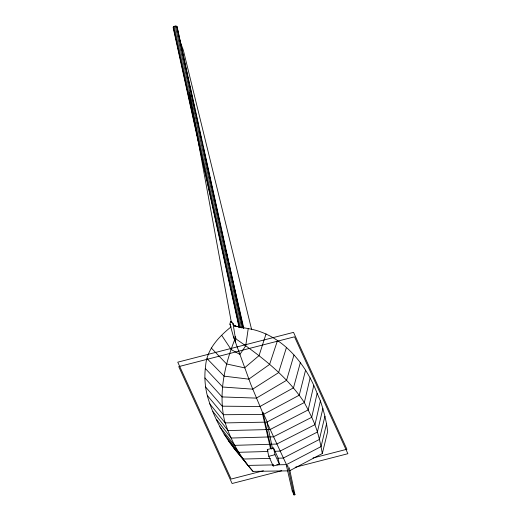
<?xml version="1.0" encoding="UTF-8"?>
<svg xmlns="http://www.w3.org/2000/svg" width="521" height="521" viewBox="0 0 521 521"><rect width="100%" height="100%" fill="white"/><g stroke="black" fill="none" stroke-linecap="round" stroke-linejoin="round"><path stroke-width="0.78" d="M247 464.061L239.015 454.312C224.636 437.985 214.138 418.37 207.859 397.595C204.942 387.37 204.154 376.644 205.593 366.107C206.746 349.317 218.8 336.774 231.181 326.778M221.757 335.413L231.155 349.552L239.92 354.391L233.512 336.918L229.943 324.062C230.464 318.272 233.441 324.082 234.203 325.996L248.23 328.595L245.73 345.801L239.92 354.391L250.783 384.322L262.968 413.453M248.23 328.595C281.568 334.111 305.671 363.15 317.133 393.342L311.714 417.301C317.263 428.659 320.122 441.144 322.317 453.53L289.494 470.834M313.72 385.631L308.171 409.923L311.714 417.301L273.453 436.826L269.39 436.943M317.133 393.342L320.408 400.91L314.977 424.648L276.755 444.061L234.554 445.351L219.823 426.803M320.408 400.91L322.857 408.601L317.361 432.072L280.024 451.134L275.173 451.271M310.151 377.868L304.323 402.531L308.171 409.923L270.132 429.512L228.022 430.561L212.959 411.577M322.857 408.601L324.915 416.233L319.38 439.444L283.268 458.083L277.667 458.22M324.915 416.233L326.55 423.847L321.066 446.582L286.42 464.634L276.807 464.83M322.317 453.53L327.689 431.479L326.55 423.847M234.333 338.122L234.75 339.633C224.72 364.791 218.41 392.958 224.356 419.913C229.807 438.962 239.803 456.591 252.985 471.375L287.872 470.86M305.553 370.223L299.262 395.192L263.392 414.436M300.35 362.583L293.499 387.819L259.94 406.517L222.2 406.178L205.58 386.979M293.961 355.035L286.55 380.323L256.384 398.109L222.044 396.93L204.903 377.966M243.353 328.328L176.977 26.421L175.316 26.05L174.125 26.356L173.115 27.418L239.146 327.735M176.977 26.421L187.462 75.428M286.407 347.65L278.579 372.639L252.698 389.148L222.721 387.018L205.333 368.523M266.068 333.857L259.061 355.596L244.59 367.859L226.57 363.958L211.265 347.969M277.498 340.506L269.604 364.42L248.791 379.151L224.069 376.142L207.071 358.643M270.503 448.49L262.258 412.684L262.903 412.521L266.726 420.896L272.49 448.561M267.299 449.558L273.518 447.962L277.954 457.672L279.432 464.413L273.219 466.008L268.784 456.298L267.299 449.558L267.937 450.945M268.784 456.298L275.003 454.696L279.432 464.413M263.424 470.75L231.129 479.066L177.765 362.173L293.538 332.365L346.908 449.258L313.036 457.979M281.724 470.737L232.105 483.514L178.742 366.621L294.515 336.813L347.885 453.706L295.114 467.291M292.261 491.101L293.206 490.854L294.964 494.709L294.02 494.95L292.261 491.101L286.485 465.833M267.761 436.989L231.174 438.037L216.365 419.288M267.885 451.479L238.761 452.306L224.082 434.032M270.464 458.389L243.261 459.04L228.66 441.013M273.603 464.888L247.97 465.403L233.616 447.773M265.196 422.153L225.137 422.915L209.67 403.736M262.591 414.442L223.366 414.729L207.351 395.504M234.222 325.664L239.452 327.09M234.925 326.068L236.397 326.615L232.965 324.596M247.996 465.279L252.985 471.375M287.195 466.21L266.798 422.121L304.323 402.531C287.136 376.39 261.783 356.826 236.365 339.217L235.127 336.507L232.965 323.287M231.037 321.477L231.448 322.382M230.907 321.509L231.324 322.414M229.943 324.062L230.354 324.967M233.512 336.918L234.75 339.633M262.258 412.684L262.897 414.084M179.413 39.563L183.34 50.224L251.643 329.65M225.398 248.335L243.835 328.36M262.903 412.521L271.324 449.102M293.492 492.579L294.02 494.95M273.518 447.962L275.003 454.696M187.814 77.017L188.511 80.195M188.863 81.784L191.135 92.106M191.481 93.695L192.184 96.873M192.529 98.462L193.232 101.641M193.578 103.23L194.802 108.791M195.154 110.38L195.85 113.558M196.202 115.148L196.899 118.326M197.251 119.915L197.947 123.093M199.869 131.833L200.565 135.011M200.917 136.6L201.614 139.778M203.535 148.518L219.784 222.408M220.129 223.997L220.832 227.176M221.178 228.765L222.402 234.326M222.754 235.915L223.45 239.087M223.802 240.676L224.499 243.854M224.844 245.443L225.547 248.621M226.42 252.594L227.117 255.772M227.469 257.361L228.165 260.539M228.517 262.128L229.214 265.306M232.184 278.813L232.88 281.991M233.753 285.964L242.838 327.279M272.887 464.511L273.219 466.008M176.404 26.076L242.786 327.983M175.316 26.05L241.692 327.956M174.125 26.356L240.324 327.468M173.285 26.877L239.315 327.195M287.696 465.52L293.206 490.854M289.305 467.747L294.964 494.709M189.266 92.269L231.389 322.577M235.127 336.507L235.551 342.304"/></g></svg>
